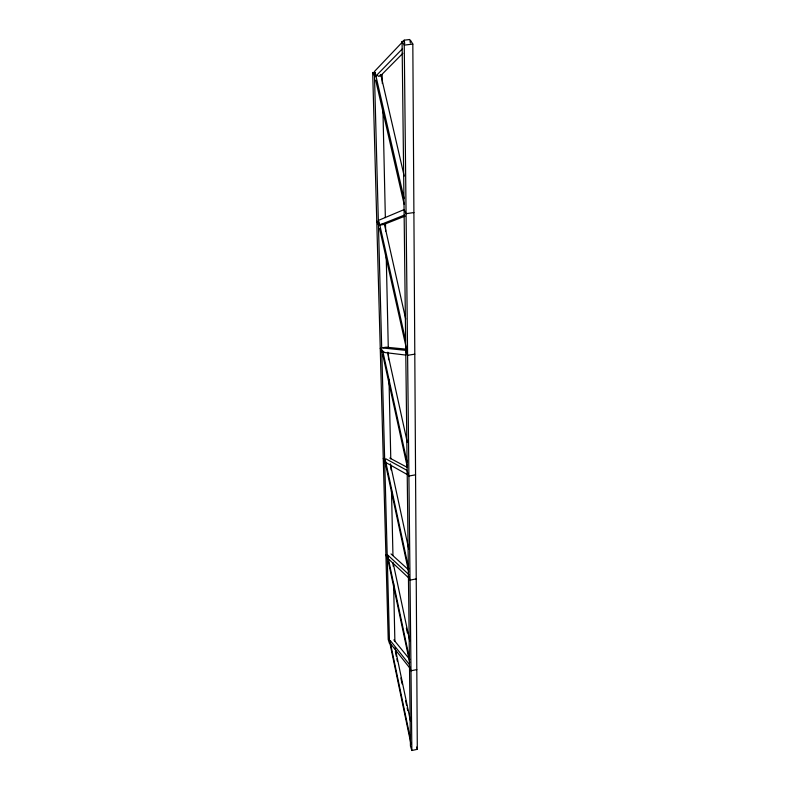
<?xml version="1.0" encoding="UTF-8"?>
<svg xmlns="http://www.w3.org/2000/svg" width="790" height="790" viewBox="0 0 790 790"><rect width="100%" height="100%" fill="white"/><g stroke="black" fill="none" stroke-linecap="round" stroke-linejoin="round"><path stroke-width="1.19" d="M374.806 74.497L375.181 72.69L404.016 198.349M387.337 556.861L387.801 556.17L409.724 659.689M410.346 43.035L409.822 39.5L404.204 40.172L374.509 71.426L375.132 75.613M375.29 76.66L402.515 48.694M381.175 75.169L402.88 53.276M378.45 220.4L403.809 209.715M404.599 214.989L379.161 225.17L383.792 224.498L405.191 216.045M404.519 41.199L402.08 41.485L410.445 745.987L411.857 750.5L417.308 749.315L412.824 44.092L410.612 40.468M416.804 669.594L410.998 670.789L409.497 666.256M416.231 578.912L410.02 580.117L408.42 575.584M415.57 474.829L408.894 476.024L407.186 471.561M382.893 347.709L386.113 347.195L406.327 349.18M383.999 351.856L381.817 352.212L380.247 348.301M414.799 354.147L407.601 355.322L405.754 350.987M384.315 223.965L378.44 224.814L376.761 221.111M413.901 212.559L406.07 213.675L404.075 209.607M374.865 72.255L372.692 72.532L374.49 75.889L377.778 75.484M379.96 75.218L382.143 74.951L382.34 83.562M378.301 76.294L380.316 76.038M402.08 41.485L404.253 45.119L412.824 44.092M383.041 348.005L406.317 350.404M382.478 352.261L405.922 355.085M389.806 458.072L406.84 467.176M385.777 458.783L406.751 470.228M385.352 462.249L407.413 474.622M391.03 553.928L408.736 569.995M387.278 554.639L409.092 574.794M408.845 578.043L387.86 558.392L387.426 555.577M393.835 639.88L409.339 658.959M390.29 640.591L409.418 664.509M390.072 643.139L410 668.281M383.269 458.407L384.74 462.436M385.905 554.659L387.298 558.747M416.597 747.063L417.308 749.315M380.77 74.458L404.194 176.101M375.704 80.165L404.144 204.225M384.256 223.511L405.724 319.121M379.082 221.783L405.556 340.194M379.605 228.587L406.504 348.933M387.495 352.251L407.285 442.262M382.666 350.553L407.117 462.239M382.676 354.384L407.304 466.939M390.329 463.809L408.697 548.932M385.283 459.721L408.766 568.899M385.313 463.138L408.707 572M393.094 562.678L409.704 640.868M406.366 628.139L407.393 632.938M388.354 561.66L409.694 662.504M395.069 647.652L410.395 720.806M395.356 651.651L396.363 656.441M396.866 658.83L397.36 661.22M400.876 677.968L402.12 683.952M405.635 700.69L406.633 705.48M407.136 707.87L407.64 710.259M390.023 641.174L410.326 738.364M389.579 641.599L411.077 744.526M404.204 40.172L404.717 43.717M372.692 72.532L388.226 639.525L389.539 643.623L374.49 75.889M382.953 110.62L385.352 217.645M385.49 223.797L385.658 231.144M386.241 256.859L388.275 347.481M388.384 352.38L388.552 359.726M388.996 379.319L390.783 458.911M390.922 465.014L391.03 469.892M391.494 490.61L392.946 555.222M393.144 563.813L393.193 566.272M393.588 583.494L394.882 641.312M404.253 45.119L411.857 750.5"/></g></svg>
